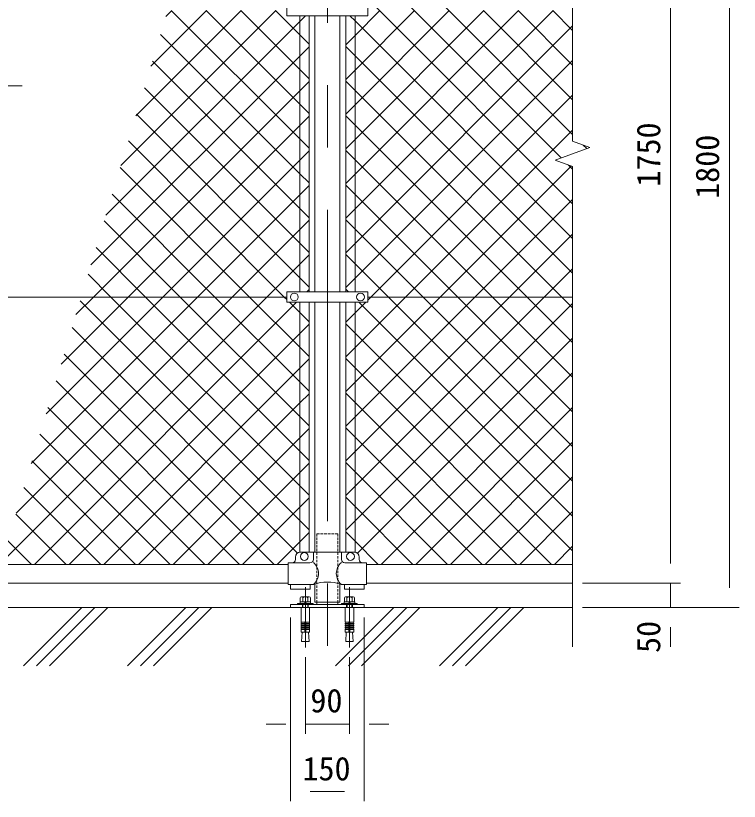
# Model space of a CAD drawing. Units: millimetres, scale not verified. Extents: x -4200 to 4200, y -2970 to 2970.
# Drawn here: x -2021 to -545, y 135 to 1737 of the extents above; entities that cross this region are included whole.
import ezdxf
from ezdxf.enums import TextEntityAlignment as Align

# ---------------------------------------------------------------- set-up
doc = ezdxf.new("R2010")
doc.units = ezdxf.units.MM
doc.header["$LTSCALE"] = 20
doc.linetypes.add('USER1', pattern=[50.8, 31.75, -6.35, 6.35, -6.35])
doc.linetypes.add('USER2', pattern=[0.375, 0.25, -0.125])
for name, color, linetype, lineweight in [('0-0_D-BMK', 2, 'USER1', 13), ('0-1_D-STR1', 1, 'Continuous', 18), ('0-2_D-STR-DIM', 7, 'Continuous', 9), ('0-5_D-STR3', 3, 'Continuous', 13), ('0-6_D-STR2', 7, 'Continuous', 9), ('0-7_D-STR-TXT', 7, 'Continuous', 9), ('0-9_D-BGD', 7, 'Continuous', 9), ('0-D_D-DCR-HCH', 7, 'Continuous', 9)]:
    doc.layers.add(name, color=color, linetype=linetype, lineweight=lineweight)
doc.styles.add('ＭＳ ゴシック', font='')
doc.styles.get('ＭＳ ゴシック').set_extended_font_data('MS Gothic')

msp = doc.modelspace()

# ---------------------------------------------------------------- linework, layer by layer
at = {"layer": '0-0_D-BMK'}
for p, q in [((-1384.97, 2357.21), (-1384.97, 448.75)), ((-1429.97, 571.75), (-1429.97, 448.75)), ((-1339.97, 571.75), (-1339.97, 448.75))]:
    msp.add_line(p, q, dxfattribs=at)
at = {"layer": '0-1_D-STR1'}
for p, q in [((-1410.37, 1736.65), (-1410.37, 1173.65)), ((-1359.57, 1736.65), (-1359.57, 1173.65)), ((-1410.37, 1152.65), (-1410.37, 643.15)), ((-1359.57, 1152.65), (-1359.57, 643.15)), ((-3304.97, 618.15), (-1464.97, 618.15)), ((-1304.97, 618.15), (-884.97, 618.15)), ((-3304.97, 580.15), (-1464.97, 580.15)), ((-1410.37, 577.15), (-1410.37, 541.15)), ((-1359.57, 577.15), (-1359.57, 541.15)), ((-1304.97, 580.15), (-884.97, 580.15)), ((-1410.37, 541.15), (-1359.57, 541.15))]:
    msp.add_line(p, q, dxfattribs=at)
at = {"layer": '0-2_D-STR-DIM'}
for p, q in [((-884.97, 2355.15), (-884.97, 1480.8)), ((-684.97, 2290.15), (-684.97, 620.15)), ((-564.97, 2290.15), (-564.97, 570.15)), ((-849.74, 1467.98), (-884.97, 1480.8)), ((-920.21, 1442.33), (-849.74, 1467.98)), ((-884.97, 1429.5), (-920.21, 1442.33)), ((-884.97, 1429.5), (-884.97, 450.15)), ((-684.97, 620.15), (-684.97, 660.15)), ((-864.97, 580.15), (-664.97, 580.15)), ((-864.97, 580.15), (-664.97, 580.15)), ((-684.97, 580.15), (-684.97, 530.15)), ((-864.97, 530.15), (-664.97, 530.15)), ((-864.97, 530.15), (-544.97, 530.15)), ((-1459.97, 510.15), (-1459.97, 135.14)), ((-1309.97, 510.15), (-1309.97, 135.14)), ((-684.97, 490.15), (-684.97, 450.15)), ((-1429.97, 428.75), (-1429.97, 272.32)), ((-1339.97, 428.75), (-1339.97, 272.32)), ((-1469.97, 292.32), (-1509.97, 292.32)), ((-1429.97, 292.32), (-1339.97, 292.32)), ((-1299.97, 292.32), (-1259.97, 292.32)), ((-1419.97, 155.14), (-1349.97, 155.14))]:
    msp.add_line(p, q, dxfattribs=at)
at = {"layer": '0-5_D-STR3'}
for p, q in [((-1467.47, 1757.65), (-1467.47, 1736.65)), ((-1302.47, 1757.65), (-1302.47, 1736.65)), ((-1302.47, 1736.65), (-1467.47, 1736.65)), ((-1441.47, 1736.65), (-1441.47, 1173.65)), ((-1422.47, 1736.65), (-1422.47, 1173.65)), ((-1347.47, 1736.65), (-1347.47, 1173.65)), ((-1328.47, 1736.65), (-1328.47, 1173.65)), ((-1302.47, 1173.65), (-1467.47, 1173.65)), ((-1467.47, 1173.65), (-1467.47, 1152.65)), ((-1302.47, 1173.65), (-1302.47, 1152.65)), ((-3307.98, 1163.15), (-1467.47, 1163.15)), ((-1302.47, 1163.15), (-884.97, 1163.15)), ((-1302.47, 1152.65), (-1467.47, 1152.65)), ((-1441.47, 1152.65), (-1441.47, 643.04)), ((-1422.47, 1152.65), (-1422.47, 643.15)), ((-1347.47, 1152.65), (-1347.47, 643.15)), ((-1328.47, 1152.65), (-1328.47, 643.04)), ((-1439.97, 643.15), (-1329.97, 643.15)), ((-1413.52, 643.15), (-1413.52, 628.15)), ((-1356.42, 643.15), (-1356.42, 628.15)), ((-1449.97, 633.15), (-1449.97, 628.15)), ((-1319.97, 633.15), (-1319.97, 628.15)), ((-1464.97, 621.15), (-1464.97, 577.15)), ((-1420.52, 621.15), (-1464.97, 621.15)), ((-1304.97, 621.15), (-1349.42, 621.15)), ((-1304.97, 621.15), (-1304.97, 577.15)), ((-1413.52, 577.15), (-1464.97, 577.15)), ((-1459.97, 577.15), (-1459.97, 567.85)), ((-1419.97, 577.15), (-1419.97, 567.85)), ((-1304.97, 577.15), (-1356.42, 577.15)), ((-1349.97, 577.15), (-1349.97, 567.85)), ((-1309.97, 577.15), (-1309.97, 567.85)), ((-1419.97, 567.85), (-1459.97, 567.85)), ((-1309.97, 567.85), (-1349.97, 567.85)), ((-1438.62, 530.15), (-1421.32, 530.15)), ((-1406.32, 541.15), (-1406.32, 536.15)), ((-1363.62, 541.15), (-1363.62, 536.15)), ((-1348.62, 530.15), (-1331.32, 530.15))]:
    msp.add_line(p, q, dxfattribs=at)
at = {"layer": '0-5_D-STR3', "linetype": 'USER2'}
for p, q in [((-1406.32, 680.15), (-1406.32, 541.15)), ((-1406.32, 680.15), (-1363.62, 680.15)), ((-1363.62, 680.15), (-1363.62, 541.15))]:
    msp.add_line(p, q, dxfattribs=at)
at = {"layer": '0-5_D-STR3', "lineweight": 18}
for p, q in [((-1440.37, 549.75), (-1440.37, 541.45)), ((-1422.18, 552.25), (-1437.77, 552.25)), ((-1435.97, 552.25), (-1423.97, 552.25)), ((-1435.17, 541.45), (-1435.17, 549.75)), ((-1424.78, 541.45), (-1424.78, 549.75)), ((-1419.58, 541.45), (-1419.58, 549.75)), ((-1350.37, 549.75), (-1350.37, 541.45)), ((-1332.18, 552.25), (-1347.77, 552.25)), ((-1345.97, 552.25), (-1333.97, 552.25)), ((-1345.17, 541.45), (-1345.17, 549.75)), ((-1334.78, 541.45), (-1334.78, 549.75)), ((-1329.58, 541.45), (-1329.58, 549.75)), ((-1445.97, 538.45), (-1445.97, 536.15)), ((-1413.97, 538.45), (-1445.97, 538.45)), ((-1445.97, 536.15), (-1413.97, 536.15)), ((-1419.22, 541.45), (-1440.72, 541.45)), ((-1440.72, 541.45), (-1440.72, 538.45)), ((-1440.72, 538.45), (-1419.22, 538.45)), ((-1440.37, 541.45), (-1419.58, 541.45)), ((-1438.62, 530.15), (-1438.62, 500.11)), ((-1435.97, 536.15), (-1435.97, 530.15)), ((-1434.89, 530.15), (-1434.89, 536.15)), ((-1431.47, 541.45), (-1430.67, 538.45)), ((-1428.47, 538.45), (-1429.28, 541.45)), ((-1425.05, 530.15), (-1425.05, 536.15)), ((-1423.97, 530.15), (-1423.97, 536.15)), ((-1421.32, 530.15), (-1421.32, 500.11)), ((-1419.22, 538.45), (-1419.22, 541.45)), ((-1413.97, 536.15), (-1413.97, 538.45)), ((-1355.97, 538.45), (-1355.97, 536.15)), ((-1323.97, 538.45), (-1355.97, 538.45)), ((-1355.97, 536.15), (-1323.97, 536.15)), ((-1329.22, 541.45), (-1350.72, 541.45)), ((-1350.72, 541.45), (-1350.72, 538.45)), ((-1350.72, 538.45), (-1329.22, 538.45)), ((-1350.37, 541.45), (-1329.58, 541.45)), ((-1348.62, 530.15), (-1348.62, 500.11)), ((-1345.97, 536.15), (-1345.97, 530.15)), ((-1344.89, 530.15), (-1344.89, 536.15)), ((-1341.47, 541.45), (-1340.67, 538.45)), ((-1338.47, 538.45), (-1339.28, 541.45)), ((-1335.05, 530.15), (-1335.05, 536.15)), ((-1333.97, 530.15), (-1333.97, 536.15)), ((-1331.32, 530.15), (-1331.32, 500.11)), ((-1329.22, 538.45), (-1329.22, 541.45)), ((-1323.97, 536.15), (-1323.97, 538.45)), ((-1430.97, 500.11), (-1438.62, 500.11)), ((-1438.62, 497.61), (-1438.19, 500.08)), ((-1438.62, 497.61), (-1430.97, 497.61)), ((-1438.62, 497.61), (-1438.62, 496.11)), ((-1430.97, 500.11), (-1430.97, 480.15)), ((-1428.97, 500.11), (-1421.32, 500.11)), ((-1428.97, 500.11), (-1428.97, 480.15)), ((-1421.32, 497.61), (-1428.97, 497.61)), ((-1421.32, 497.61), (-1421.76, 500.08)), ((-1421.32, 497.61), (-1421.32, 496.11)), ((-1340.97, 500.11), (-1348.62, 500.11)), ((-1348.62, 497.61), (-1348.19, 500.08)), ((-1348.62, 497.61), (-1340.97, 497.61)), ((-1348.62, 497.61), (-1348.62, 496.11)), ((-1340.97, 500.11), (-1340.97, 480.15)), ((-1338.97, 500.11), (-1331.32, 500.11)), ((-1338.97, 500.11), (-1338.97, 480.15)), ((-1331.32, 497.61), (-1338.97, 497.61)), ((-1331.32, 497.61), (-1331.76, 500.08)), ((-1331.32, 497.61), (-1331.32, 496.11)), ((-1438.62, 496.11), (-1430.97, 496.11)), ((-1438.62, 493.61), (-1438.19, 496.08)), ((-1438.62, 493.61), (-1430.97, 493.61)), ((-1438.62, 493.61), (-1438.62, 492.11)), ((-1438.62, 492.11), (-1430.97, 492.11)), ((-1438.62, 489.61), (-1438.19, 492.08)), ((-1438.62, 489.61), (-1430.97, 489.61)), ((-1438.62, 489.61), (-1438.62, 488.11)), ((-1438.62, 485.65), (-1438.19, 488.11)), ((-1438.62, 488.11), (-1430.97, 488.11)), ((-1438.62, 485.65), (-1430.97, 485.65)), ((-1438.62, 485.65), (-1438.62, 480.15)), ((-1421.32, 496.11), (-1428.97, 496.11)), ((-1421.32, 493.61), (-1428.97, 493.61)), ((-1421.32, 492.11), (-1428.97, 492.11)), ((-1421.32, 489.61), (-1428.97, 489.61)), ((-1421.32, 488.11), (-1428.97, 488.11)), ((-1421.32, 485.65), (-1428.97, 485.65)), ((-1421.32, 493.61), (-1421.76, 496.08)), ((-1421.32, 489.61), (-1421.76, 492.08)), ((-1421.32, 485.65), (-1421.76, 488.11)), ((-1421.32, 493.61), (-1421.32, 492.11)), ((-1421.32, 489.61), (-1421.32, 488.11)), ((-1421.32, 485.65), (-1421.32, 480.15)), ((-1348.62, 496.11), (-1340.97, 496.11)), ((-1348.62, 493.61), (-1348.19, 496.08)), ((-1348.62, 493.61), (-1340.97, 493.61)), ((-1348.62, 493.61), (-1348.62, 492.11)), ((-1348.62, 492.11), (-1340.97, 492.11)), ((-1348.62, 489.61), (-1348.19, 492.08)), ((-1348.62, 489.61), (-1340.97, 489.61)), ((-1348.62, 489.61), (-1348.62, 488.11)), ((-1348.62, 485.65), (-1348.19, 488.11)), ((-1348.62, 488.11), (-1340.97, 488.11)), ((-1348.62, 485.65), (-1340.97, 485.65)), ((-1348.62, 485.65), (-1348.62, 480.15)), ((-1331.32, 496.11), (-1338.97, 496.11)), ((-1331.32, 493.61), (-1338.97, 493.61)), ((-1331.32, 492.11), (-1338.97, 492.11)), ((-1331.32, 489.61), (-1338.97, 489.61)), ((-1331.32, 488.11), (-1338.97, 488.11)), ((-1331.32, 485.65), (-1338.97, 485.65)), ((-1331.32, 493.61), (-1331.76, 496.08)), ((-1331.32, 489.61), (-1331.76, 492.08)), ((-1331.32, 485.65), (-1331.76, 488.11)), ((-1331.32, 493.61), (-1331.32, 492.11)), ((-1331.32, 489.61), (-1331.32, 488.11)), ((-1331.32, 485.65), (-1331.32, 480.15)), ((-1438.62, 480.15), (-1421.32, 480.15)), ((-1436.47, 480.15), (-1437.55, 461.05)), ((-1423.48, 480.15), (-1422.4, 461.05)), ((-1348.62, 480.15), (-1331.32, 480.15)), ((-1346.47, 480.15), (-1347.55, 461.05)), ((-1333.48, 480.15), (-1332.4, 461.05)), ((-1422.4, 461.05), (-1437.55, 461.05)), ((-1332.4, 461.05), (-1347.55, 461.05))]:
    msp.add_line(p, q, dxfattribs=at)
at = {"layer": '0-5_D-STR3'}
msp.add_lwpolyline([(-1459.97, 530.15), (-1309.97, 530.15), (-1309.97, 536.15), (-1459.97, 536.15)], close=True, dxfattribs=at)
for centre in [(-1452.47, 1163.15), (-1317.47, 1163.15), (-1431.97, 634.15), (-1337.97, 634.15)]:
    msp.add_circle(centre, 8, dxfattribs=at)
for centre, radius, start, end in [((-1439.97, 633.15), 10, 90, 180), ((-1329.97, 633.15), 10, 0, 90), ((-1456.97, 628.15), 7, 270, 0), ((-1420.52, 628.15), 7, 270, 0), ((-1349.42, 628.15), 7, 180, 270), ((-1312.97, 628.15), 7, 180, 270), ((-1432.65, 599.59), 29.48, 310.4464, 49.5536), ((-1337.3, 599.59), 29.48, 130.4464, 229.5536), ((-1384.97, 496.67), 85.4, 70.46947, 109.53053)]:
    msp.add_arc(centre, radius, start, end, dxfattribs=at)
at = {"layer": '0-5_D-STR3', "lineweight": 18}
for centre, radius, start, end in [((-1437.77, 549.65), 2.6, 2.20423, 177.79577), ((-1429.97, 545.6), 6.65, 38.61324, 141.38676), ((-1422.18, 549.65), 2.6, 2.20423, 177.79577), ((-1347.77, 549.65), 2.6, 2.20423, 177.79577), ((-1339.97, 545.6), 6.65, 38.61324, 141.38676), ((-1332.18, 549.65), 2.6, 2.20423, 177.79577), ((-1429.97, 500.11), 1, 0, 180), ((-1339.97, 500.11), 1, 0, 180)]:
    msp.add_arc(centre, radius, start, end, dxfattribs=at)
at = {"layer": '0-6_D-STR2'}
for p, q in [((-1806.14, 1430.99), (-1489.98, 1747.15)), ((-1775.61, 1532.24), (-1560.69, 1747.15)), ((-1745.07, 1633.48), (-1631.4, 1747.15)), ((-1714.54, 1734.72), (-1702.11, 1747.15)), ((-1441.47, 1485.34), (-1703.28, 1747.15)), ((-1441.47, 1556.05), (-1632.57, 1747.15)), ((-1441.47, 1626.77), (-1561.86, 1747.15)), ((-1441.47, 1697.48), (-1491.15, 1747.15)), ((-1328.47, 1696.52), (-1277.85, 1747.15)), ((-1328.47, 1625.81), (-1207.14, 1747.15)), ((-1328.47, 1555.1), (-1136.43, 1747.15)), ((-1328.47, 1484.39), (-1065.72, 1747.15)), ((-1328.47, 1413.68), (-995.01, 1747.15)), ((-1328.47, 1342.97), (-924.29, 1747.15)), ((-884.97, 1565.24), (-1066.89, 1747.15)), ((-884.97, 1635.95), (-996.18, 1747.15)), ((-884.97, 1706.66), (-925.46, 1747.15)), ((-1328.47, 1272.26), (-884.97, 1715.76)), ((-1441.47, 1414.63), (-1725.44, 1698.6)), ((-1422.47, 1678.48), (-1441.47, 1697.48)), ((-1347.47, 1677.52), (-1328.47, 1696.52)), ((-1441.47, 1343.92), (-1741.82, 1644.27)), ((-1328.47, 1201.55), (-884.97, 1645.05)), ((-1422.47, 1607.77), (-1441.47, 1626.77)), ((-1347.47, 1606.81), (-1328.47, 1625.81)), ((-1441.47, 1583.52), (-1422.47, 1602.52)), ((-1328.47, 1584.48), (-1347.47, 1603.48)), ((-1441.47, 1273.21), (-1758.2, 1589.94)), ((-1861.85, 1163.15), (-1441.47, 1583.52)), ((-907.15, 1163.15), (-1328.47, 1584.48)), ((-1422.47, 1537.05), (-1441.47, 1556.05)), ((-1347.47, 1536.1), (-1328.47, 1555.1)), ((-1441.47, 1202.5), (-1774.59, 1535.61)), ((-1441.47, 1512.81), (-1422.47, 1531.81)), ((-1328.47, 1513.77), (-1347.47, 1532.77)), ((-1791.14, 1163.15), (-1441.47, 1512.81)), ((-977.86, 1163.15), (-1328.47, 1513.77)), ((-1422.47, 1466.34), (-1441.47, 1485.34)), ((-1347.47, 1465.39), (-1328.47, 1484.39)), ((-1441.47, 1442.1), (-1422.47, 1461.1)), ((-1328.47, 1443.05), (-1347.47, 1462.05)), ((-856.1, 1465.66), (-863.39, 1472.95)), ((-850.02, 1467.87), (-849.87, 1468.02)), ((-1720.43, 1163.15), (-1441.47, 1442.1)), ((-1048.57, 1163.15), (-1328.47, 1443.05)), ((-1543.55, 1163.15), (-1807.35, 1426.96)), ((-884.97, 1423.82), (-893.91, 1432.75)), ((-1422.47, 1395.63), (-1441.47, 1414.63)), ((-1347.47, 1394.68), (-1328.47, 1413.68)), ((-1441.47, 1371.39), (-1422.47, 1390.39)), ((-1328.47, 1372.34), (-1347.47, 1391.34)), ((-1614.26, 1163.15), (-1823.74, 1372.63)), ((-1649.72, 1163.15), (-1441.47, 1371.39)), ((-1119.28, 1163.15), (-1328.47, 1372.34)), ((-1084.03, 1163.15), (-884.97, 1362.21)), ((-1422.47, 1324.92), (-1441.47, 1343.92)), ((-1347.47, 1323.97), (-1328.47, 1342.97)), ((-1684.97, 1163.15), (-1840.12, 1318.31)), ((-1441.47, 1300.68), (-1422.47, 1319.68)), ((-1328.47, 1301.63), (-1347.47, 1320.63)), ((-1579.01, 1163.15), (-1441.47, 1300.68)), ((-1189.99, 1163.15), (-1328.47, 1301.63)), ((-1013.32, 1163.15), (-884.97, 1291.5)), ((-1422.47, 1254.21), (-1441.47, 1273.21)), ((-1347.47, 1253.26), (-1328.47, 1272.26)), ((-1755.68, 1163.15), (-1856.51, 1263.98)), ((-1328.47, 1230.92), (-1347.47, 1249.92)), ((-1441.47, 1229.97), (-1422.47, 1248.97)), ((-1508.29, 1163.15), (-1441.47, 1229.97)), ((-1260.7, 1163.15), (-1328.47, 1230.92)), ((-942.61, 1163.15), (-884.97, 1220.79)), ((-1826.39, 1163.15), (-1872.89, 1209.65)), ((-1422.47, 1183.5), (-1441.47, 1202.5)), ((-1347.47, 1182.55), (-1328.47, 1201.55)), ((-1427.08, 1173.65), (-1422.47, 1178.26)), ((-1341.91, 1173.65), (-1347.47, 1179.21)), ((-2050.4, 621.05), (-1508.29, 1163.15)), ((-2019.87, 722.29), (-1579.01, 1163.15)), ((-1989.33, 823.53), (-1649.72, 1163.15)), ((-1958.8, 924.78), (-1720.43, 1163.15)), ((-1928.27, 1026.02), (-1791.14, 1163.15)), ((-1897.74, 1127.26), (-1861.85, 1163.15)), ((-1441.47, 778.24), (-1826.39, 1163.15)), ((-1441.47, 848.95), (-1755.68, 1163.15)), ((-1441.47, 919.66), (-1684.97, 1163.15)), ((-1441.47, 990.37), (-1614.26, 1163.15)), ((-1441.47, 1061.08), (-1543.55, 1163.15)), ((-1328.47, 918.71), (-1084.03, 1163.15)), ((-1328.47, 848), (-1013.32, 1163.15)), ((-1328.47, 777.29), (-942.61, 1163.15)), ((-884.97, 787.42), (-1260.7, 1163.15)), ((-884.97, 858.13), (-1189.99, 1163.15)), ((-884.97, 928.84), (-1119.28, 1163.15)), ((-884.97, 999.55), (-1048.57, 1163.15)), ((-884.97, 1070.27), (-977.86, 1163.15)), ((-884.97, 1140.98), (-907.15, 1163.15)), ((-1982.58, 618.15), (-1448.08, 1152.65)), ((-884.97, 716.71), (-1320.91, 1152.65)), ((-1441.47, 1088.55), (-1422.47, 1107.55)), ((-1445.85, 641.19), (-1905.66, 1101)), ((-1911.87, 618.15), (-1441.47, 1088.55)), ((-1323.55, 640.79), (-884.97, 1079.36)), ((-1422.47, 1042.08), (-1441.47, 1061.08)), ((-1493.52, 618.15), (-1922.04, 1046.67)), ((-1441.47, 1017.84), (-1422.47, 1036.84)), ((-1328.47, 1018.79), (-1347.47, 1037.79)), ((-1841.16, 618.15), (-1441.47, 1017.84)), ((-927.84, 618.15), (-1328.47, 1018.79)), ((-1275.48, 618.15), (-884.97, 1008.65)), ((-1564.23, 618.15), (-1938.42, 992.34)), ((-1422.47, 971.37), (-1441.47, 990.37)), ((-1441.47, 947.13), (-1422.47, 966.13)), ((-1328.47, 948.08), (-1347.47, 967.08)), ((-1770.45, 618.15), (-1441.47, 947.13)), ((-998.55, 618.15), (-1328.47, 948.08)), ((-1634.94, 618.15), (-1954.81, 938.02)), ((-1204.77, 618.15), (-884.97, 937.94)), ((-1422.47, 900.66), (-1441.47, 919.66)), ((-1347.47, 899.71), (-1328.47, 918.71)), ((-1705.65, 618.15), (-1971.19, 883.69)), ((-1441.47, 876.42), (-1422.47, 895.42)), ((-1328.47, 877.37), (-1347.47, 896.37)), ((-1699.74, 618.15), (-1441.47, 876.42)), ((-1069.26, 618.15), (-1328.47, 877.37)), ((-1134.06, 618.15), (-884.97, 867.23)), ((-1422.47, 829.95), (-1441.47, 848.95)), ((-1347.47, 829), (-1328.47, 848)), ((-1776.36, 618.15), (-1987.58, 829.36)), ((-1441.47, 805.71), (-1422.47, 824.71)), ((-1328.47, 806.66), (-1347.47, 825.66)), ((-1629.03, 618.15), (-1441.47, 805.71)), ((-1139.97, 618.15), (-1328.47, 806.66)), ((-1063.34, 618.15), (-884.97, 796.52)), ((-1847.07, 618.15), (-2003.96, 775.04)), ((-1422.47, 759.24), (-1441.47, 778.24)), ((-1347.47, 758.29), (-1328.47, 777.29)), ((-1441.47, 735), (-1422.47, 754)), ((-1328.47, 735.95), (-1347.47, 754.95)), ((-1917.79, 618.15), (-2020.34, 720.71)), ((-1558.32, 618.15), (-1441.47, 735)), ((-1210.68, 618.15), (-1328.47, 735.95)), ((-992.63, 618.15), (-884.97, 725.81)), ((-1441.47, 664.29), (-1422.47, 683.29)), ((-1328.47, 665.24), (-1347.47, 684.24)), ((-1988.5, 618.15), (-2036.73, 666.38)), ((-1487.61, 618.15), (-1441.47, 664.29)), ((-1281.39, 618.15), (-1328.47, 665.24)), ((-921.92, 618.15), (-884.97, 655.1))]:
    msp.add_line(p, q, dxfattribs=at)
for points in [[(-884.97, 1494.53), (-1137.6, 1747.15), (-1328.47, 1938.03), (-1347.47, 1957.03)], [(-907.95, 1446.79), (-1208.31, 1747.15), (-1328.47, 1867.32), (-1347.47, 1886.32)], [(-884.97, 1353.11), (-1279.02, 1747.15), (-1328.47, 1796.61), (-1347.47, 1815.61)], [(-1836.67, 1329.75), (-1441.47, 1724.95), (-1429.77, 1736.65)], [(-884.97, 1282.4), (-1328.47, 1725.9), (-1339.23, 1736.65)], [(-1867.2, 1228.51), (-1441.47, 1654.24), (-1422.47, 1673.24)], [(-884.97, 1211.69), (-1328.47, 1655.19), (-1347.47, 1674.19)], [(-1302.47, 1156.84), (-1296.16, 1163.15), (-884.97, 1574.34)], [(-1347.47, 1041.13), (-1328.47, 1060.13), (-1225.45, 1163.15), (-884.97, 1503.63)], [(-1467.47, 1157.79), (-1472.84, 1163.15), (-1790.97, 1481.29)], [(-1347.47, 970.42), (-1328.47, 989.42), (-1154.74, 1163.15), (-887.48, 1430.41)], [(-1422.47, 688.53), (-1441.47, 707.53), (-1889.27, 1155.33)], [(-1422.47, 1112.79), (-1441.47, 1131.79), (-1462.34, 1152.65)], [(-1347.47, 1111.84), (-1328.47, 1130.84), (-1306.66, 1152.65)], [(-1347.47, 687.58), (-1328.47, 706.58), (-884.97, 1150.08)], [(-884.97, 646), (-1328.47, 1089.5), (-1347.47, 1108.5)]]:
    msp.add_lwpolyline(points, dxfattribs=at)
at = {"layer": '0-7_D-STR-TXT'}
msp.add_lwpolyline([(-2007.31, 1593.52), (-2318.64, 1593.52), (-2366.73, 1745.25)], dxfattribs=at)
at = {"layer": '0-9_D-BGD'}
msp.add_line((-3709.97, 530.15), (-884.97, 530.15), dxfattribs=at)
at = {"layer": '0-D_D-DCR-HCH'}
for p, q in [((-2004.78, 411.09), (-1885.71, 530.15)), ((-1978.26, 411.09), (-1859.2, 530.15)), ((-1951.74, 411.09), (-1832.68, 530.15)), ((-1792.64, 411.09), (-1673.58, 530.15)), ((-1766.13, 411.09), (-1647.07, 530.15)), ((-1739.61, 411.09), (-1620.55, 530.15)), ((-1368.38, 411.09), (-1249.32, 530.15)), ((-1341.86, 411.09), (-1222.8, 530.15)), ((-1315.35, 411.09), (-1196.29, 530.15)), ((-1156.25, 411.09), (-1037.19, 530.15)), ((-1129.73, 411.09), (-1010.67, 530.15)), ((-1103.22, 411.09), (-984.15, 530.15))]:
    msp.add_line(p, q, dxfattribs=at)

# ---------------------------------------------------------------- texts
at = {"layer": '0-2_D-STR-DIM', "style": 'ＭＳ ゴシック'}
for s, p in [('1750', (-691.72, 1388.25)), ('1800', (-571.72, 1363.25)), ('50', (-691.72, 437.53))]:
    msp.add_text(s, height=48.09, rotation=90, dxfattribs=at).set_placement(p, align=Align.BOTTOM_LEFT)
for s, p in [('90', (-1419.72, 301.99)), ('150', (-1435.9, 163.28))]:
    msp.add_text(s, height=48.09, dxfattribs=at).set_placement(p, align=Align.BOTTOM_LEFT)

doc.saveas('drawing.dxf')
